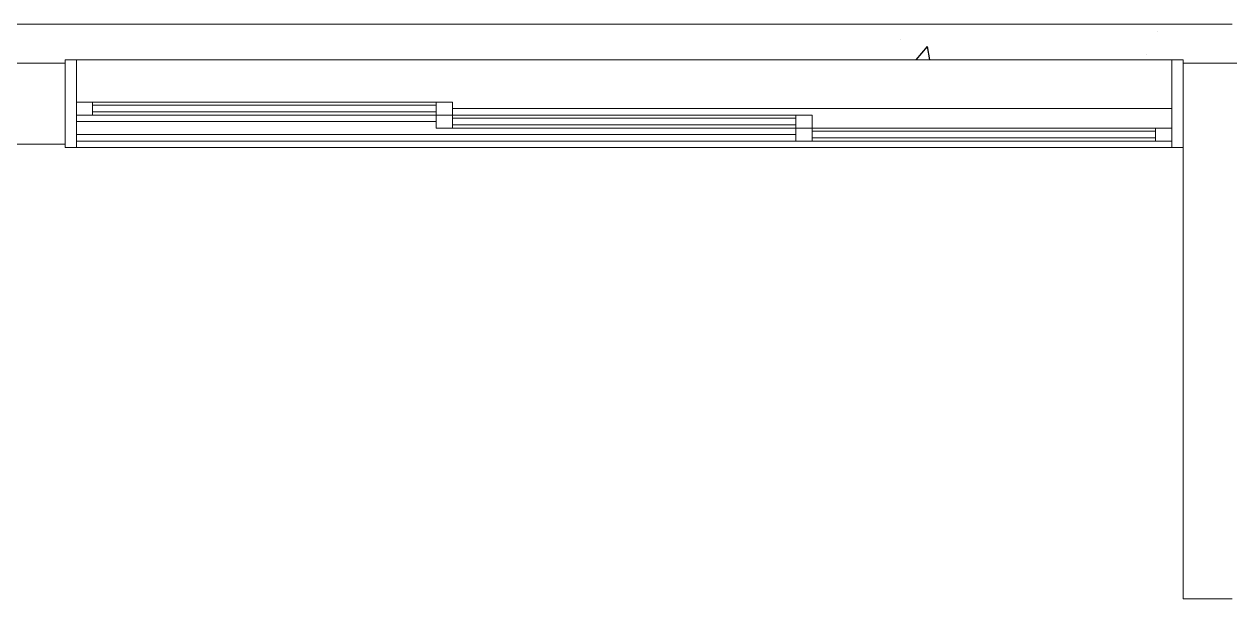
# Model space of a CAD drawing. Header units: millimetres. Extents: x 6597 to 20911, y -10306 to -132.
# Drawn here: x 13573.3 to 13944.3, y -735.8 to -558.8 of the extents above; entities that cross this region are included whole.
import ezdxf

# ---------------------------------------------------------------- set-up
doc = ezdxf.new("R2010")
doc.units = ezdxf.units.MM
doc.header["$LTSCALE"] = 25
doc.header["$MEASUREMENT"] = 0
doc.layers.add('MAAI - ALVENARIA', color=7, linetype='Continuous', lineweight=0)
doc.layers.add('MAAI - VEGETAÇÃO', color=106, linetype='Continuous')

msp = doc.modelspace()

# ---------------------------------------------------------------- linework, layer by layer
at = {"layer": 'MAAI - ALVENARIA'}
for p, q in [((12322.43, -558.79), (13944.93, -558.79)), ((13585.93, -570.79), (13567.93, -570.79)), ((13585.93, -595.79), (13585.93, -570.79)), ((14221.43, -570.79), (13929.93, -570.79)), ((13929.93, -570.79), (13929.93, -595.79)), ((13567.93, -595.79), (13585.93, -595.79)), ((13929.93, -595.79), (13929.93, -595.79)), ((13929.93, -595.79), (13929.93, -595.79)), ((13929.93, -595.79), (13929.93, -595.79)), ((13929.93, -595.79), (13929.93, -735.79)), ((13929.93, -735.79), (13944.93, -735.79))]:
    msp.add_line(p, q, dxfattribs=at)
for points in [[(13589.43, -569.79), (13589.43, -596.79), (13587.93, -596.79), (13585.93, -596.79), (13585.93, -569.79), (13587.93, -569.79)], [(13929.93, -569.79), (13929.93, -596.79), (13929.93, -596.79), (13926.43, -596.79), (13926.43, -569.79), (13929.93, -569.79)], [(13589.43, -586.79), (13705.09, -586.79), (13705.09, -586.79), (13705.09, -582.79), (13589.43, -582.79), (13589.43, -586.79)], [(13594.43, -586.79), (13594.43, -582.79)], [(13594.43, -583.79), (13700.09, -583.79)], [(13594.43, -585.79), (13700.09, -585.79)], [(13700.09, -586.79), (13700.09, -582.79)], [(13705.09, -584.79), (13926.43, -584.79)], [(13700.09, -588.79), (13589.43, -588.79)], [(13700.09, -590.79), (13815.76, -590.79), (13815.76, -590.79), (13815.76, -586.79), (13700.09, -586.79), (13700.09, -590.79)], [(13705.09, -590.79), (13705.09, -586.79)], [(13705.09, -587.79), (13810.76, -587.79)], [(13810.76, -590.79), (13810.76, -586.79)], [(13810.76, -592.79), (13589.43, -592.79)], [(13705.09, -589.79), (13810.76, -589.79)], [(13810.76, -594.79), (13926.43, -594.79), (13926.43, -594.79), (13926.43, -590.79), (13810.76, -590.79), (13810.76, -594.79)], [(13815.76, -594.79), (13815.76, -590.79)], [(13815.76, -591.79), (13921.43, -591.79)], [(13921.43, -594.79), (13921.43, -590.79)], [(13810.76, -594.79), (13589.43, -594.79)], [(13815.76, -593.79), (13921.43, -593.79)]]:
    msp.add_lwpolyline(points, dxfattribs=at)
msp.add_lwpolyline([(13585.93, -569.79), (13929.93, -569.79), (13929.93, -596.79), (13585.93, -596.79)], close=True, dxfattribs=at)
at = {"layer": 'MAAI - VEGETAÇÃO', "linetype": 'Continuous', "transparency": 33554559}
for p, q in [((13868.58, -558.84), (13868.58, -558.84)), ((13842.86, -563.51), (13842.86, -563.51)), ((13921.96, -561.09), (13921.96, -561.09)), ((13847.78, -569.79), (13851.23, -565.68)), ((13851.99, -569.79), (13851.23, -565.68)), ((13918.54, -568.08), (13918.54, -568.08))]:
    msp.add_line(p, q, dxfattribs=at)

doc.saveas('drawing.dxf')
